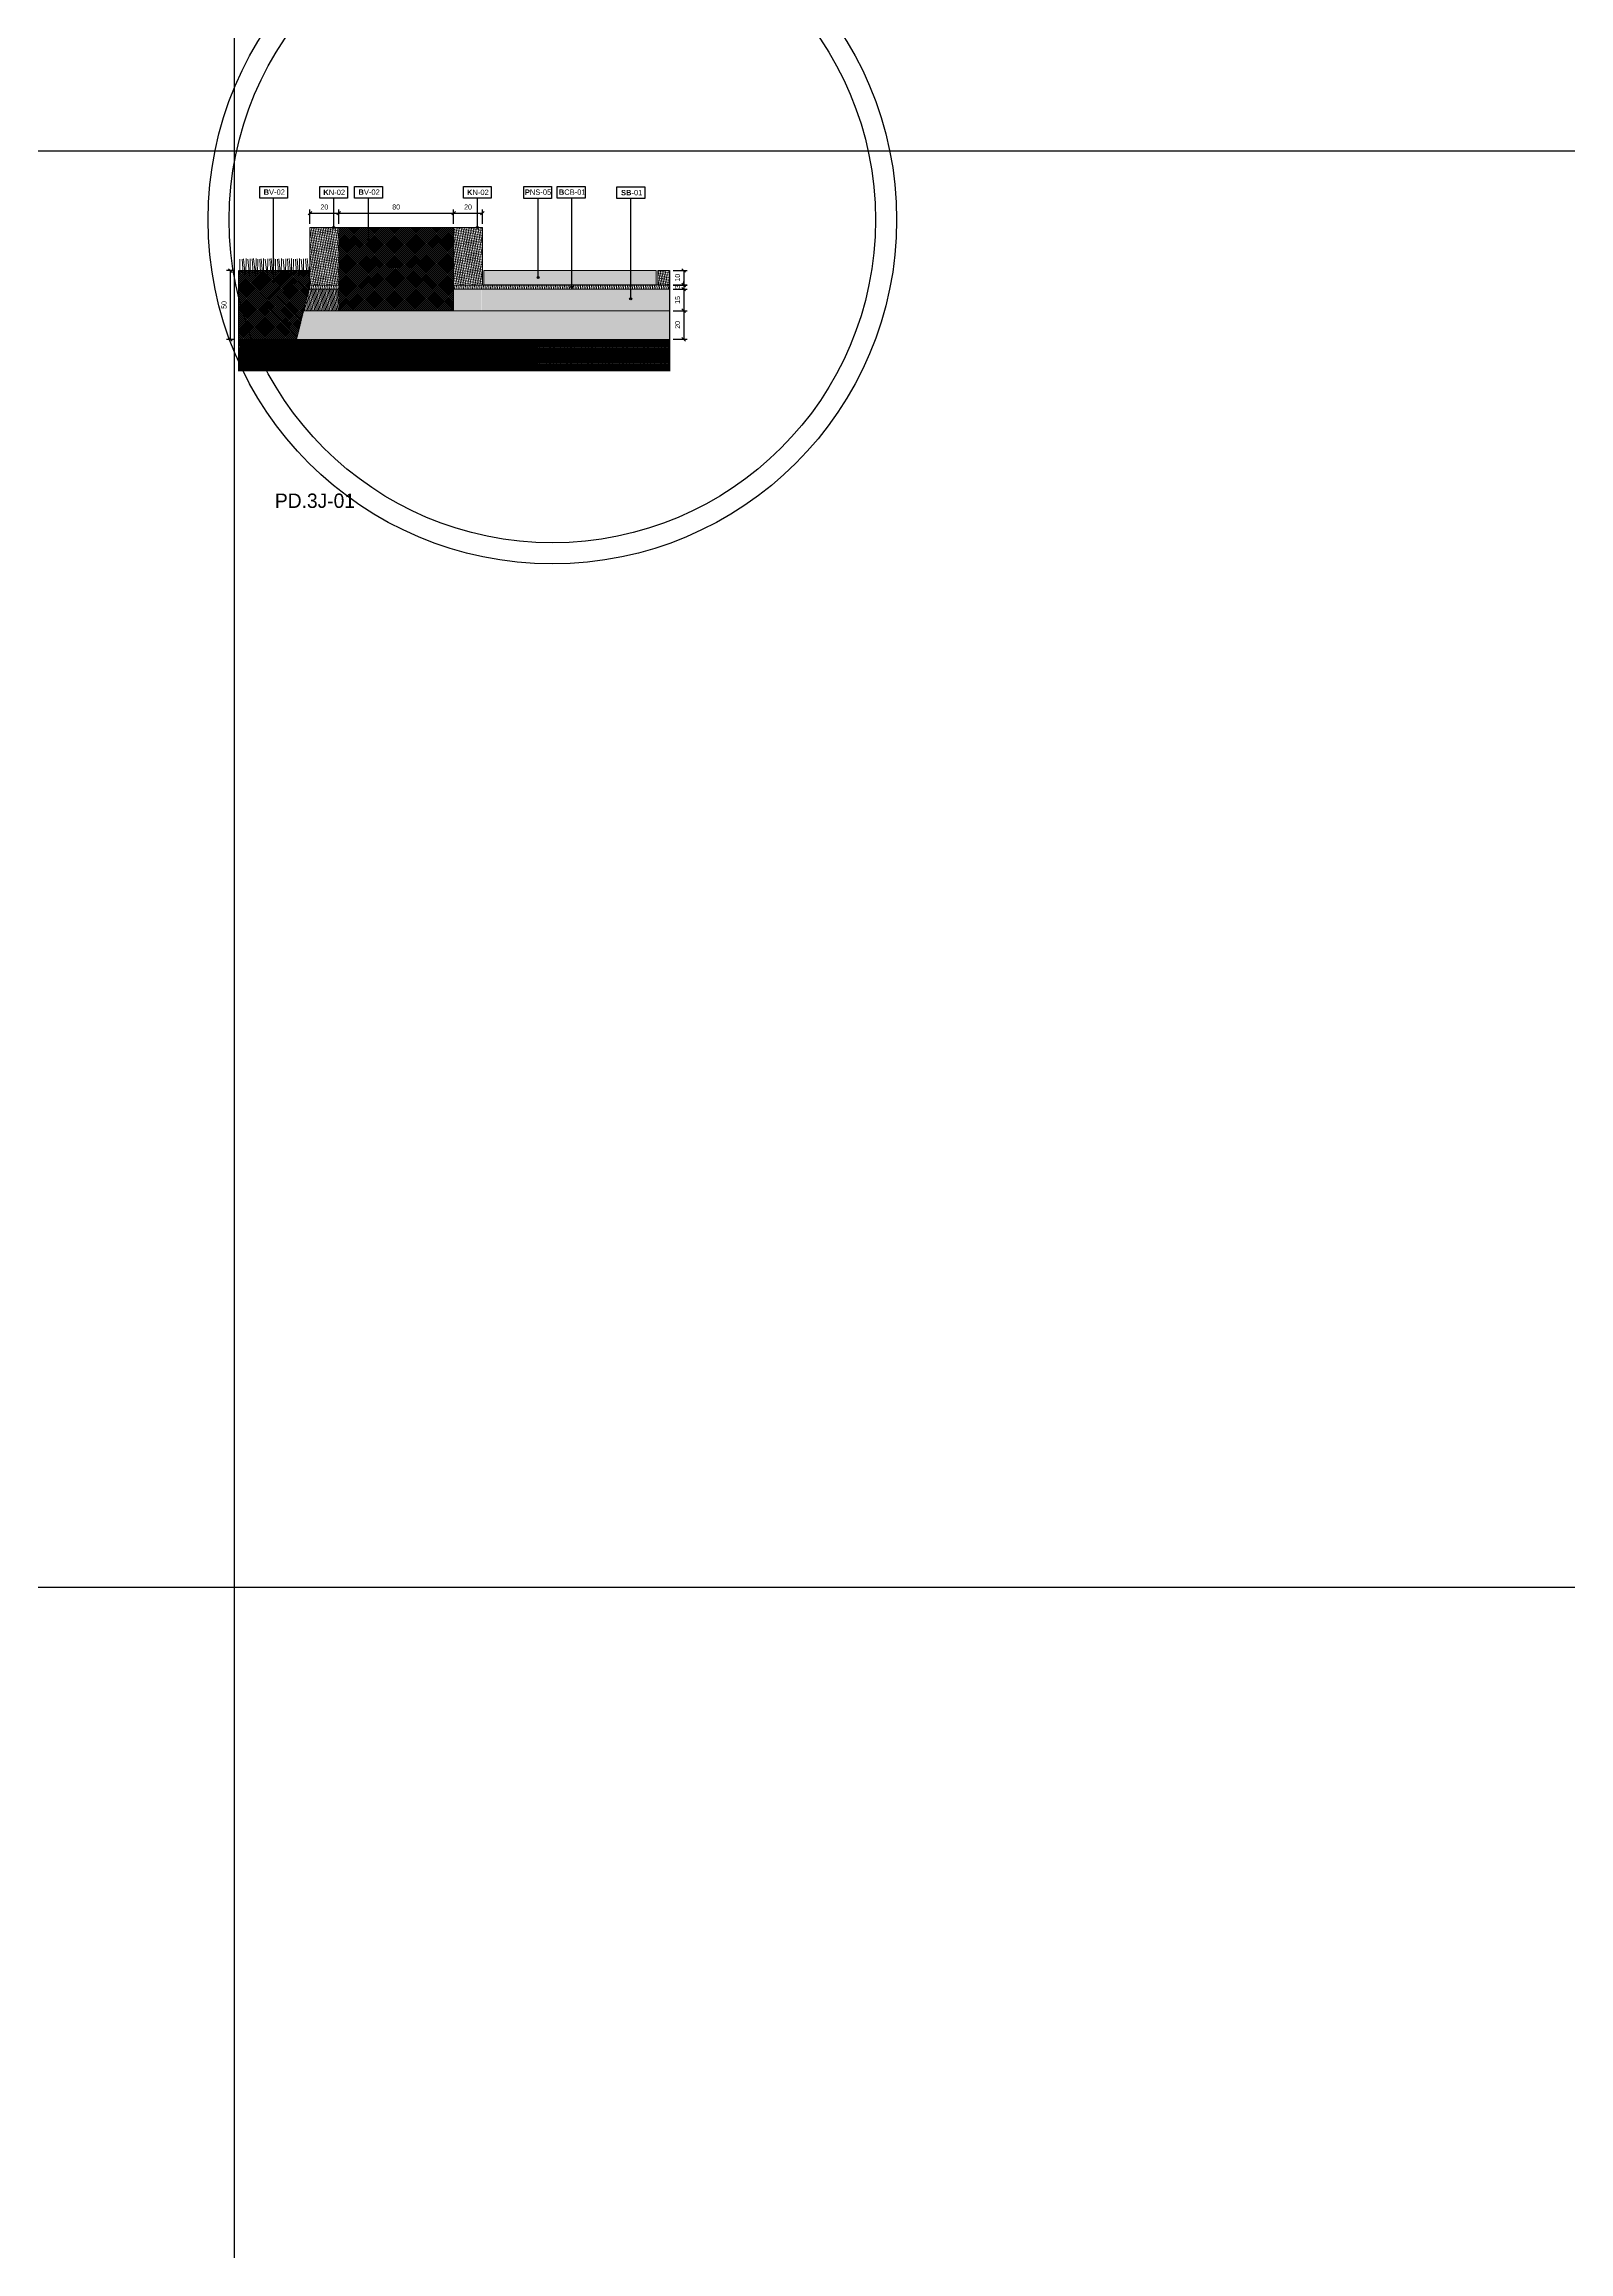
# Model space of a CAD drawing. Header units: metres. Extents: x -325 to 301, y -147 to 149.
# Drawn here: x 40.91 to 51.52, y 18.83 to 34.2 of the extents above; entities that cross this region are included whole.
import ezdxf

# ---------------------------------------------------------------- set-up
doc = ezdxf.new("R2010")
doc.units = ezdxf.units.M
doc.linetypes.add('ACAD_ISO03W100', pattern=[30, 12, -18])
doc.layers.get('Defpoints').update_dxf_attribs({"lineweight": 13})
doc.layers.add('-aux', color=50, linetype='Continuous', plot=False)
doc.layers.add('-AUX-QAD', color=5, linetype='Continuous', plot=False)
doc.layers.add('0-TX-1_25', color=7, linetype='Continuous', true_color=0x3f4f7f)
for name, color, linetype in [('02-L-Geotextile', 32, 'Continuous'), ('1-SECCIÓ', 1, 'Continuous'), ('A-KEYPLAN_HATCH', 7, 'Continuous'), ('A_TEXT_2', 7, 'Continuous'), ('EIT_3 TR terra vegetal', 45, 'Continuous')]:
    doc.layers.add(name, color=color, linetype=linetype)
for name, color, linetype, lineweight, true_color in [('03-TR-Paviment_04_Dry Meadow', 7, 'Continuous', 5, 0xd8dd88), ('03-TR-Paviment_08_Natural Stone Bleachers', 7, 'Continuous', 5, 0xafad9d), ('3-TR sorra granitica', 7, 'Continuous', 0, 0xf2dac9), ('3-TR tot_u', 7, 'Continuous', 5, 0x787878)]:
    doc.layers.add(name, color=color, linetype=linetype, lineweight=lineweight, true_color=true_color)
for name, color, linetype, lineweight in [('1-CM', 7, 'Continuous', 0), ('3-TR Formigó', 252, 'Continuous', 0), ('3-TR Seleccionat', 44, 'Continuous', 0), ('3-TR Tot-u', 37, 'Continuous', 0)]:
    doc.layers.add(name, color=color, linetype=linetype, lineweight=lineweight)
doc.styles.get("Standard").update_dxf_attribs({"font": 'arial.ttf'})
doc.styles.add('x-llegenda materials$0$ENGRAVERS', font='TT0586M.TTF')
doc.dimstyles.new('ISO-25', dxfattribs={"dimtxt": 0.1, "dimasz": 0.1, "dimexe": 0.1, "dimexo": 0.1, "dimgap": 0.1, "dimtad": 1, "dimdec": 0, "dimlfac": 100, "dimzin": 9, "dimtxsty": 'Standard', "dimblk": 'OBLIQUE', "dimcen": 0.1, "dimadec": 0, "dimazin": 0, "dimtfac": 1, "dimtdec": 0, "dimtmove": 0, "dimatfit": 3, "dimldrblk": 'OBLIQUE', "dimfxl": 1, "dimarcsym": 0})

# ---------------------------------------------------------------- blocks, each defined once
blk = doc.blocks.new('hatch keyplan 2')
at = {"layer": 'A-KEYPLAN_HATCH'}
blk.add_lwpolyline([(0, 0.0055), (0.0129, 0.0055), (0.0129, 0), (0, 0)], close=True, dxfattribs=at)
blk = doc.blocks.new('hatch keyplan')
at = {"layer": 'A-KEYPLAN_HATCH'}
blk.add_blockref('hatch keyplan 2', (1.4306, 0.8521), dxfattribs=at)
blk = doc.blocks.new('SB-01')
at = {"layer": 'A-KEYPLAN_HATCH'}
blk.add_blockref('hatch keyplan', (-1.4306, -0.8521), dxfattribs=at)
at = {"layer": 'A_TEXT_2', "insert": (-0.0008, 0.004), "char_height": 0.0025, "attachment_point": 1}
blk.add_mtext_dynamic_manual_height_columns('\\pi0.00271;{\\fArial|b1|i0|c0|p34;SB}-01', width=0.014562, gutter_width=0.015, heights=[0], dxfattribs=at)
blk = doc.blocks.new('B-CB01')
at = {"layer": 'A-KEYPLAN_HATCH'}
blk.add_blockref('hatch keyplan', (-1.4306, -0.8521), dxfattribs=at)
at = {"layer": 'A_TEXT_2', "insert": (-0.0008, 0.0041), "char_height": 0.0025, "attachment_point": 1}
blk.add_mtext_dynamic_manual_height_columns('\\pi0.00152;{\\fArial|b1|i0|c0|p34;B}CB-01', width=0.014562, gutter_width=0.015, heights=[0], dxfattribs=at)
blk = doc.blocks.new('PNS_05')
at = {"layer": 'A-KEYPLAN_HATCH', "xscale": 0.7124947396918078, "yscale": 0.7124947396918078, "zscale": 0.7124947396918078}
blk.add_blockref('hatch keyplan', (-1.01928, -0.60715), dxfattribs=at)
at = {"layer": 'A_TEXT_2', "insert": (-0.00057, 0.00291), "char_height": 0.0017812, "attachment_point": 1}
blk.add_mtext_dynamic_manual_height_columns('\\pi0.00097;{\\fArial|b1|i0|c0|p34;P}NS-05', width=0.0103753, gutter_width=0.01069, heights=[0], dxfattribs=at)
blk = doc.blocks.new('_Oblique')
at = {"color": 0, "lineweight": -2}
blk.add_line((-0.5, -0.5), (0.5, 0.5), dxfattribs=at)
blk = doc.blocks.new('*D1463')
at = {"layer": '0-TX-1_25', "color": 0, "lineweight": -2, "transparency": 16777216}
for p, q in [((45.287, 32.624), (45.385, 32.624)), ((45.36, 32.624), (45.36, 32.524)), ((45.287, 32.524), (45.385, 32.524))]:
    blk.add_line(p, q, dxfattribs=at)
at = {"layer": 'Defpoints', "color": 0, "transparency": 16777216}
for p in [(45.262, 32.624), (45.262, 32.524), (45.36, 32.524)]:
    blk.add_point(p, dxfattribs=at)
at = {"layer": '0-TX-1_25', "color": 0, "lineweight": -2, "transparency": 16777216, "xscale": 0.025, "yscale": 0.025, "zscale": 0.025}
for p, rotation in [((45.36, 32.624), 90), ((45.36, 32.524), 270)]:
    blk.add_blockref('_Oblique', p, dxfattribs=dict(at, rotation=rotation))
at = {"layer": '0-TX-1_25', "color": 0, "transparency": 16777216, "insert": (45.317, 32.574), "char_height": 0.035, "attachment_point": 5, "rotation": 90}
blk.add_mtext('10', dxfattribs=at)
blk = doc.blocks.new('*D1464')
at = {"layer": '0-TX-1_25', "color": 0, "lineweight": -2, "transparency": 16777216}
for p, q in [((45.287, 32.523), (45.385, 32.523)), ((45.287, 32.494), (45.385, 32.494)), ((45.36, 32.523), (45.36, 32.548)), ((45.36, 32.523), (45.36, 32.494)), ((45.36, 32.494), (45.36, 32.469))]:
    blk.add_line(p, q, dxfattribs=at)
at = {"layer": 'Defpoints', "color": 0, "transparency": 16777216}
for p in [(45.262, 32.523), (45.262, 32.494), (45.36, 32.494)]:
    blk.add_point(p, dxfattribs=at)
at = {"layer": '0-TX-1_25', "color": 0, "lineweight": -2, "transparency": 16777216, "xscale": 0.025, "yscale": 0.025, "zscale": 0.025}
for p, rotation in [((45.36, 32.523), 270), ((45.36, 32.494), 90)]:
    blk.add_blockref('_Oblique', p, dxfattribs=dict(at, rotation=rotation))
at = {"layer": '0-TX-1_25', "color": 0, "transparency": 16777216, "insert": (45.317, 32.509), "char_height": 0.035, "attachment_point": 5, "rotation": 90}
blk.add_mtext('3', dxfattribs=at)
blk = doc.blocks.new('*D1465')
at = {"layer": '0-TX-1_25', "color": 0, "lineweight": -2, "transparency": 16777216}
for p, q in [((45.287, 32.494), (45.385, 32.494)), ((45.36, 32.494), (45.36, 32.344)), ((45.287, 32.344), (45.385, 32.344))]:
    blk.add_line(p, q, dxfattribs=at)
at = {"layer": 'Defpoints', "color": 0, "transparency": 16777216}
for p in [(45.262, 32.494), (45.262, 32.344), (45.36, 32.344)]:
    blk.add_point(p, dxfattribs=at)
at = {"layer": '0-TX-1_25', "color": 0, "lineweight": -2, "transparency": 16777216, "xscale": 0.025, "yscale": 0.025, "zscale": 0.025}
for p, rotation in [((45.36, 32.494), 90), ((45.36, 32.344), 270)]:
    blk.add_blockref('_Oblique', p, dxfattribs=dict(at, rotation=rotation))
at = {"layer": '0-TX-1_25', "color": 0, "transparency": 16777216, "insert": (45.317, 32.419), "char_height": 0.035, "attachment_point": 5, "rotation": 90}
blk.add_mtext('15', dxfattribs=at)
blk = doc.blocks.new('*D1466')
at = {"layer": '0-TX-1_25', "color": 0, "lineweight": -2, "transparency": 16777216}
for p, q in [((45.287, 32.344), (45.385, 32.344)), ((45.36, 32.344), (45.36, 32.145)), ((45.287, 32.145), (45.385, 32.145))]:
    blk.add_line(p, q, dxfattribs=at)
at = {"layer": 'Defpoints', "color": 0, "transparency": 16777216}
for p in [(45.262, 32.344), (45.262, 32.145), (45.36, 32.145)]:
    blk.add_point(p, dxfattribs=at)
at = {"layer": '0-TX-1_25', "color": 0, "lineweight": -2, "transparency": 16777216, "xscale": 0.025, "yscale": 0.025, "zscale": 0.025}
for p, rotation in [((45.36, 32.344), 90), ((45.36, 32.145), 270)]:
    blk.add_blockref('_Oblique', p, dxfattribs=dict(at, rotation=rotation))
at = {"layer": '0-TX-1_25', "color": 0, "transparency": 16777216, "insert": (45.317, 32.245), "char_height": 0.035, "attachment_point": 5, "rotation": 90}
blk.add_mtext('20', dxfattribs=at)
blk = doc.blocks.new('POINT')
at = {"layer": '0-TX-1_25'}
h = blk.add_hatch(dxfattribs=at)
h.set_pattern_fill('ANGLE', color=256)
h.set_pattern_definition([(0, (-83.747, -12.726), (0, 6.985), [5.08, -1.905]), (90, (-83.747, -12.726), (-6.985, 4e-16), [5.08, -1.905])])
edge = h.paths.add_edge_path()
edge.add_arc((0, 0), 0.0075, 0, 360)
h = blk.add_hatch(color=256, dxfattribs=at)
h.dxf.hatch_style = 1
edge = h.paths.add_edge_path()
edge.add_arc((0, 0), 0.0075, 0, 360)
blk.add_circle((0, 0), 0.0075, dxfattribs=at)
blk = doc.blocks.new('KN02')
at = {"layer": '03-TR-Paviment_08_Natural Stone Bleachers'}
h = blk.add_hatch(dxfattribs=at)
h.set_pattern_fill('DASH', color=256, scale=0.002611, angle=233, style=0, double=1)
h.set_pattern_definition([(233, (-151.744227, -124.74782), (0.0016315323, -0.0116089556), [0.0082894435, -0.0082894435])])
h.paths.add_polyline_path([(0, 0.4), (0, 0), (0.2, 0.001), (0.2, 0.4)])
at = {"layer": '1-CM'}
blk.add_lwpolyline([(0.2, 0), (0.2, 0.4), (0, 0.4), (0, 0)], close=True, dxfattribs=at)
blk = doc.blocks.new('*D1468')
at = {"layer": '0-TX-1_25', "color": 0, "lineweight": -2, "transparency": 16777216}
for p, q in [((42.237, 32.623), (42.179, 32.623)), ((42.204, 32.623), (42.204, 32.144)), ((42.237, 32.144), (42.179, 32.144))]:
    blk.add_line(p, q, dxfattribs=at)
at = {"layer": 'Defpoints', "color": 0, "transparency": 16777216}
for p in [(42.262, 32.623), (42.204, 32.144), (42.262, 32.144)]:
    blk.add_point(p, dxfattribs=at)
at = {"layer": '0-TX-1_25', "color": 0, "lineweight": -2, "transparency": 16777216, "xscale": 0.025, "yscale": 0.025, "zscale": 0.025}
for p, rotation in [((42.204, 32.623), 90), ((42.204, 32.144), 270)]:
    blk.add_blockref('_Oblique', p, dxfattribs=dict(at, rotation=rotation))
at = {"layer": '0-TX-1_25', "color": 0, "transparency": 16777216, "insert": (42.161, 32.384), "char_height": 0.035, "attachment_point": 5, "rotation": 90}
blk.add_mtext('50', dxfattribs=at)
blk = doc.blocks.new('*D1469')
at = {"layer": '0-TX-1_25', "color": 0, "lineweight": -2, "transparency": 16777216}
for p, q in [((42.759, 32.948), (42.759, 33.048)), ((42.759, 33.023), (42.959, 33.023)), ((42.959, 32.948), (42.959, 33.048))]:
    blk.add_line(p, q, dxfattribs=at)
at = {"layer": 'Defpoints', "color": 0, "transparency": 16777216}
for p in [(42.759, 32.923), (42.959, 33.023), (42.959, 32.923)]:
    blk.add_point(p, dxfattribs=at)
at = {"layer": '0-TX-1_25', "color": 0, "lineweight": -2, "transparency": 16777216, "xscale": 0.025, "yscale": 0.025, "zscale": 0.025, "rotation": 180}
blk.add_blockref('_Oblique', (42.759, 33.023), dxfattribs=at)
at = {"layer": '0-TX-1_25', "color": 0, "lineweight": -2, "transparency": 16777216, "xscale": 0.025, "yscale": 0.025, "zscale": 0.025}
blk.add_blockref('_Oblique', (42.959, 33.023), dxfattribs=at)
at = {"layer": '0-TX-1_25', "color": 0, "transparency": 16777216, "insert": (42.859, 33.066), "char_height": 0.035, "attachment_point": 5}
blk.add_mtext('20', dxfattribs=at)
blk = doc.blocks.new('*D1470')
at = {"layer": '0-TX-1_25', "color": 0, "lineweight": -2, "transparency": 16777216}
for p, q in [((42.959, 32.948), (42.959, 33.048)), ((42.959, 33.023), (43.759, 33.023)), ((43.759, 32.948), (43.759, 33.048))]:
    blk.add_line(p, q, dxfattribs=at)
at = {"layer": 'Defpoints', "color": 0, "transparency": 16777216}
for p in [(42.959, 32.923), (43.759, 33.023), (43.759, 32.923)]:
    blk.add_point(p, dxfattribs=at)
at = {"layer": '0-TX-1_25', "color": 0, "lineweight": -2, "transparency": 16777216, "xscale": 0.025, "yscale": 0.025, "zscale": 0.025, "rotation": 180}
blk.add_blockref('_Oblique', (42.959, 33.023), dxfattribs=at)
at = {"layer": '0-TX-1_25', "color": 0, "lineweight": -2, "transparency": 16777216, "xscale": 0.025, "yscale": 0.025, "zscale": 0.025}
blk.add_blockref('_Oblique', (43.759, 33.023), dxfattribs=at)
at = {"layer": '0-TX-1_25', "color": 0, "transparency": 16777216, "insert": (43.359, 33.066), "char_height": 0.035, "attachment_point": 5}
blk.add_mtext('80', dxfattribs=at)
blk = doc.blocks.new('*D1471')
at = {"layer": '0-TX-1_25', "color": 0, "lineweight": -2, "transparency": 16777216}
for p, q in [((43.759, 32.948), (43.759, 33.048)), ((43.759, 33.023), (43.959, 33.023)), ((43.959, 32.948), (43.959, 33.048))]:
    blk.add_line(p, q, dxfattribs=at)
at = {"layer": 'Defpoints', "color": 0, "transparency": 16777216}
for p in [(43.759, 32.923), (43.959, 33.023), (43.959, 32.923)]:
    blk.add_point(p, dxfattribs=at)
at = {"layer": '0-TX-1_25', "color": 0, "lineweight": -2, "transparency": 16777216, "xscale": 0.025, "yscale": 0.025, "zscale": 0.025, "rotation": 180}
blk.add_blockref('_Oblique', (43.759, 33.023), dxfattribs=at)
at = {"layer": '0-TX-1_25', "color": 0, "lineweight": -2, "transparency": 16777216, "xscale": 0.025, "yscale": 0.025, "zscale": 0.025}
blk.add_blockref('_Oblique', (43.959, 33.023), dxfattribs=at)
at = {"layer": '0-TX-1_25', "color": 0, "transparency": 16777216, "insert": (43.859, 33.066), "char_height": 0.035, "attachment_point": 5}
blk.add_mtext('20', dxfattribs=at)
blk = doc.blocks.new('KN_02')
at = {"layer": 'A-KEYPLAN_HATCH'}
blk.add_lwpolyline([(0, 0.0039), (0.00917, 0.0039), (0.00917, 0), (0, 0)], close=True, dxfattribs=at)
at = {"layer": 'A_TEXT_2', "insert": (-0.00057, 0.00286), "char_height": 0.0017812, "attachment_point": 1}
blk.add_mtext_dynamic_manual_height_columns('\\pi0.00175;{\\fArial|b1|i0|c0|p34;K}N-02', width=0.0103753, gutter_width=0.01069, heights=[0], dxfattribs=at)
blk = doc.blocks.new('B-V02')
at = {"layer": 'A-KEYPLAN_HATCH'}
blk.add_blockref('hatch keyplan', (-1.4306, -0.8521), dxfattribs=at)
at = {"layer": 'A_TEXT_2', "insert": (-0.0008, 0.0041), "char_height": 0.0025, "attachment_point": 1}
blk.add_mtext_dynamic_manual_height_columns('\\pi0.00255;{\\fArial|b1|i0|c0|p34;B}V-02', width=0.014562, gutter_width=0.015, heights=[0], dxfattribs=at)
blk = doc.blocks.new('*D1507')
at = {"layer": '0-TX-1_25', "color": 0, "lineweight": -2, "transparency": 16777216}
for p, q in [((125.071, 30.38), (124.976, 30.38)), ((125.001, 30.38), (125.001, 30.229)), ((124.901, 30.229), (125.026, 30.229))]:
    blk.add_line(p, q, dxfattribs=at)
at = {"layer": 'Defpoints', "color": 0, "transparency": 16777216}
for p in [(125.096, 30.38), (22.721, 30.229), (125.001, 30.229)]:
    blk.add_point(p, dxfattribs=at)
at = {"layer": '0-TX-1_25', "color": 0, "lineweight": -2, "transparency": 16777216, "xscale": 0.025, "yscale": 0.025, "zscale": 0.025}
for p, rotation in [((125.001, 30.38), 90), ((125.001, 30.229), 270)]:
    blk.add_blockref('_Oblique', p, dxfattribs=dict(at, rotation=rotation))
at = {"layer": '0-TX-1_25', "color": 0, "transparency": 16777216, "insert": (124.958, 30.304), "char_height": 0.035, "attachment_point": 5, "rotation": 90}
blk.add_mtext('15', dxfattribs=at)
blk = doc.blocks.new('*D1716')
at = {"layer": '0-TX-1_25', "color": 0, "lineweight": -2, "transparency": 16777216}
for p, q in [((22.794, 30.841), (22.669, 30.841)), ((22.694, 30.841), (22.694, 30.727)), ((22.706, 30.727), (22.669, 30.727))]:
    blk.add_line(p, q, dxfattribs=at)
at = {"layer": 'Defpoints', "color": 0, "transparency": 16777216}
for p in [(141.186, 30.841), (22.694, 30.727), (22.731, 30.727)]:
    blk.add_point(p, dxfattribs=at)
at = {"layer": '0-TX-1_25', "color": 0, "lineweight": -2, "transparency": 16777216, "xscale": 0.025, "yscale": 0.025, "zscale": 0.025}
for p, rotation in [((22.694, 30.841), 90), ((22.694, 30.727), 270)]:
    blk.add_blockref('_Oblique', p, dxfattribs=dict(at, rotation=rotation))
at = {"layer": '0-TX-1_25', "color": 0, "transparency": 16777216, "insert": (22.652, 30.784), "char_height": 0.035, "attachment_point": 5, "rotation": 90}
blk.add_mtext('11', dxfattribs=at)

msp = doc.modelspace()

# ---------------------------------------------------------------- hatches: boundary and pattern name
at = {"layer": '03-TR-Paviment_08_Natural Stone Bleachers'}
h = msp.add_hatch(dxfattribs=at)
h.set_pattern_fill('DASH', color=256, scale=0.002611, angle=233, style=0, double=1)
h.set_pattern_definition([(233, (-107.775002, -92.224494), (0.0016315323, -0.0116089556), [0.0082894435, -0.0082894435])])
h.paths.add_polyline_path([(43.971, 32.623), (43.969, 32.523), (45.169, 32.524), (45.169, 32.623)])
h = msp.add_hatch(dxfattribs=at)
h.set_pattern_fill('DASH', color=256, scale=0.002611, angle=233, style=0, double=1)
h.set_pattern_definition([(233, (-106.565002, -92.224494), (0.0016315323, -0.0116089556), [0.0082894435, -0.0082894435])])
h.paths.add_polyline_path([(45.262, 32.523), (45.262, 32.623), (45.181, 32.623), (45.179, 32.523)])
at = {"layer": '3-TR Formigó'}
h = msp.add_hatch(dxfattribs=at)
h.set_pattern_fill('ANSI31', color=256, scale=0.003, angle=234.5657, style=0)
h.set_pattern_definition([(279.5657, (42.211783, 32.290278), (0.00939256, 0.00158285), [])])
h.paths.add_polyline_path([(42.959, 32.493), (42.752, 32.493), (42.715, 32.344), (42.958, 32.344)])
at = {"layer": '3-TR Seleccionat'}
h = msp.add_hatch(dxfattribs=at)
h.set_pattern_fill('ANSI31', color=256, scale=0.002, angle=223.8682, style=0)
h.set_pattern_definition([(268.8682194564, (428180.2235726, -659389.541819), (-0.00634876117834, 0.00012542527825), [])])
h.paths.add_polyline_path([(45.262, 31.924), (45.262, 32.145), (42.262, 32.144), (42.262, 31.924)])
at = {"layer": '3-TR sorra granitica'}
h = msp.add_hatch(dxfattribs=at)
h.set_pattern_fill('LINE', color=256, scale=0.1, angle=51.1041, style=0)
h.set_pattern_definition([(86.7506083, (78.584368, 239.030301), (-0.0124799034, 0.00070852734), [])])
h.paths.add_polyline_path([(42.951, 32.504), (42.951, 32.504), (42.951, 32.523), (42.951, 32.523)], flags=16)
h.paths.add_polyline_path([(42.959, 32.493), (42.959, 32.523), (42.952, 32.523), (42.752, 32.523), (42.752, 32.493)])
h = msp.add_hatch(dxfattribs=at)
h.set_pattern_fill('LINE', color=256, scale=0.1, angle=51.1041, style=0)
h.set_pattern_definition([(86.7506083, (79.591777, 239.030702), (-0.0124799034, 0.00070852734), [])])
h.paths.add_polyline_path([(43.958, 32.504), (43.958, 32.504), (43.958, 32.524), (43.958, 32.524)], flags=16)
h.paths.add_polyline_path([(45.262, 32.494), (45.262, 32.524), (43.969, 32.524), (43.959, 32.523), (43.759, 32.523), (43.759, 32.494)])
at = {"layer": '3-TR Tot-u'}
h = msp.add_hatch(dxfattribs=at)
h.set_pattern_fill('EARTH', color=256, scale=0.005, angle=-84.0741)
h.set_pattern_definition([(275.925852, (-19.86406, -47.242747), (0.034858251, -0.028302426), [0.03175, -0.03175]), (275.925852, (-19.85222, -47.241518), (0.034858251, -0.028302426), [0.03175, -0.03175]), (275.925852, (-19.840376, -47.24029), (0.034858251, -0.028302426), [0.03175, -0.03175]), (5.925852, (-19.83602, -47.243827), (0.028302426, 0.034858251), [0.03175, -0.03175]), (5.925852, (-19.83479, -47.25567), (0.028302426, 0.034858251), [0.03175, -0.03175]), (5.925852, (-19.83356, -47.267512), (0.028302426, 0.034858251), [0.03175, -0.03175])])
h.paths.add_polyline_path([(45.262, 32.145), (45.262, 32.344), (43.954, 32.345), (42.715, 32.344), (42.666, 32.144)])
at = {"layer": '3-TR tot_u'}
h = msp.add_hatch(dxfattribs=at)
h.set_pattern_fill('AR-CONC', color=256, scale=0.00025, angle=92.9928)
h.set_pattern_definition([(142.992814, (-19.86406, -47.242747), (0.001601339, 0.045692094), [0.0047625, -0.0523875]), (87.992814, (-19.86406, -47.242747), (-0.047239044, -0.011292642), [0.00381, -0.041910146]), (193.44426, (-19.86393, -47.23894), (-0.045637704, 0.034399452), [0.004047502, -0.044522561]), (139.177014, (-19.876744, -47.24341), (0.00695794, 0.068226093), [0.00714375, -0.07858125]), (189.62837, (-19.876164, -47.237725), (-0.064870924, 0.05604051), [0.006071256, -0.0667839]), (84.176966, (-19.876744, -47.24341), (-0.064870924, 0.05604051), [0.00571499, -0.062864933]), (113.992814, (-19.873905, -47.236903), (0.023552455, 0.039186736), [0.0047625, -0.0523875]), (58.992814, (-19.873905, -47.236903), (-0.04679087, 0.013025288), [0.00381, -0.04191]), (164.44426, (-19.87194, -47.233638), (-0.023238414, 0.052212023), [0.004047502, -0.044522484]), (130.492814, (-19.864061, -47.242747), (-0.021150243, -0.000332572), [0, -0.041402, 0, -0.042545, 0, -0.04206875]), (100.492814, (-19.864061, -47.242747), (-0.02588316, 0.015374507), [0, -0.024257, 0, -0.0404495, 0, -0.01603375]), (60.492814, (-19.863322, -47.256888), (-0.000339588, 0.033926191), [0, -0.015875, 0, -0.04953, 0, -0.0657225]), (50.492814, (-19.86299, -47.26323), (-0.0082814355, 0.036649903), [0, -0.0206375, 0, -0.032893, 0, -0.0466725])])
h.paths.add_polyline_path([(43.76, 32.344), (43.758, 32.494), (43.955, 32.493), (43.955, 32.344)])
h.paths.add_polyline_path([(45.262, 32.344), (45.262, 32.494), (43.953, 32.493), (43.955, 32.493), (43.956, 32.344)])
at = {"layer": 'EIT_3 TR terra vegetal'}
h = msp.add_hatch(dxfattribs=at)
h.set_pattern_fill('_USER', color=256, scale=0.01, angle=45, style=0, double=1, pattern_type=0)
h.set_pattern_definition([(45, (419503.467902, 4594352.852624), (-0.007071067811865, 0.007071067811865), []), (135, (419503.467902, 4594352.852624), (-0.007071067811865, -0.007071067811865), [])])
h.paths.add_polyline_path([(42.959, 32.923), (42.959, 32.344), (43.363, 32.344), (43.759, 32.344), (43.759, 32.923)])
h = msp.add_hatch(dxfattribs=at)
h.set_pattern_fill('_USER', color=256, scale=0.01, angle=45, style=0, double=1, pattern_type=0)
h.set_pattern_definition([(45, (419502.770865, 4594352.652443), (-0.007071067811865, 0.007071067811865), []), (135, (419502.770865, 4594352.652443), (-0.007071067811865, -0.007071067811865), [])])
h.paths.add_polyline_path([(42.262, 32.622), (42.262, 32.144), (42.666, 32.144), (42.759, 32.523), (42.759, 32.623)])

# ---------------------------------------------------------------- linework, layer by layer
at = {"layer": '-aux'}
for points in [[(42.234, 3.457), (42.234, 133.457)], [(12.234, 33.457), (142.234, 33.457)], [(12.234, 23.457), (142.234, 23.457)]]:
    msp.add_lwpolyline(points, dxfattribs=at)
at = {"layer": '-AUX-QAD'}
for radius in [2.396, 2.249]:
    msp.add_circle((44.446, 32.977), radius, dxfattribs=at)
at = {"layer": '0-TX-1_25'}
for points in [[(42.506, 32.548), (42.506, 33.127)], [(42.924, 32.923), (42.924, 33.127)], [(43.167, 32.837), (43.167, 33.127)], [(43.924, 32.923), (43.924, 33.127)], [(44.347, 32.575), (44.347, 33.127)], [(44.581, 32.508), (44.581, 33.127)], [(44.991, 32.423), (44.991, 33.125)]]:
    msp.add_lwpolyline(points, dxfattribs=at)
at = {"layer": '02-L-Geotextile', "color": 244, "linetype": 'ACAD_ISO03W100', "ltscale": 0.002, "true_color": 0x991b1e, "const_width": 0.005}
msp.add_lwpolyline([(42.959, 32.344), (43.76, 32.344)], dxfattribs=at)
at = {"layer": '03-TR-Paviment_04_Dry Meadow'}
for p, q in [((42.272, 32.703), (42.271, 32.595)), ((42.286, 32.703), (42.293, 32.607)), ((42.297, 32.705), (42.308, 32.59)), ((42.314, 32.707), (42.313, 32.599)), ((42.326, 32.703), (42.337, 32.588)), ((42.343, 32.705), (42.342, 32.597)), ((42.357, 32.705), (42.364, 32.608)), ((42.367, 32.707), (42.379, 32.592)), ((42.385, 32.708), (42.383, 32.6)), ((42.395, 32.703), (42.394, 32.595)), ((42.409, 32.703), (42.415, 32.607)), ((42.419, 32.705), (42.431, 32.59)), ((42.436, 32.707), (42.435, 32.599)), ((42.448, 32.703), (42.46, 32.588)), ((42.466, 32.705), (42.464, 32.597)), ((42.479, 32.705), (42.486, 32.608)), ((42.49, 32.707), (42.501, 32.592)), ((42.507, 32.708), (42.506, 32.6)), ((42.519, 32.703), (42.518, 32.595)), ((42.533, 32.703), (42.539, 32.607)), ((42.543, 32.705), (42.555, 32.59)), ((42.56, 32.707), (42.559, 32.599)), ((42.572, 32.703), (42.584, 32.588)), ((42.59, 32.705), (42.588, 32.597)), ((42.603, 32.705), (42.61, 32.608)), ((42.614, 32.707), (42.625, 32.592)), ((42.631, 32.708), (42.63, 32.6)), ((42.644, 32.703), (42.643, 32.595)), ((42.658, 32.703), (42.665, 32.607)), ((42.669, 32.705), (42.68, 32.59)), ((42.686, 32.707), (42.685, 32.599)), ((42.698, 32.703), (42.709, 32.588)), ((42.715, 32.705), (42.714, 32.597)), ((42.729, 32.705), (42.736, 32.608)), ((42.739, 32.707), (42.751, 32.592)), ((42.757, 32.708), (42.755, 32.6))]:
    msp.add_line(p, q, dxfattribs=at)
at = {"layer": '1-CM'}
for p, q in [((43.985, 32.494), (45.262, 32.494)), ((43.898, 32.344), (43.759, 32.344)), ((45.262, 32.344), (43.898, 32.344)), ((45.262, 32.145), (42.262, 32.144))]:
    msp.add_line(p, q, dxfattribs=at)
for points in [[(42.959, 32.923), (43.759, 32.923)], [(42.759, 32.623), (42.262, 32.623)], [(45.262, 32.523), (45.179, 32.523), (45.179, 32.623), (45.262, 32.623)], [(42.666, 32.144), (42.759, 32.523)], [(42.759, 32.523), (42.735, 32.423)], [(42.959, 32.493), (42.752, 32.493)], [(42.959, 32.523), (42.959, 32.344)], [(43.759, 32.523), (43.759, 32.494), (43.985, 32.494)], [(43.759, 32.494), (43.759, 32.344)], [(45.262, 32.524), (43.969, 32.524)], [(43.969, 32.494), (43.985, 32.494)], [(43.985, 32.494), (45.22, 32.494)], [(42.959, 32.344), (42.715, 32.344)], [(42.959, 32.344), (43.759, 32.344)]]:
    msp.add_lwpolyline(points, dxfattribs=at)
msp.add_lwpolyline([(43.969, 32.623), (45.169, 32.623), (45.169, 32.523), (43.969, 32.523)], close=True, dxfattribs=at)
at = {"layer": '1-SECCIÓ'}
for points in [[(42.262, 32.622), (42.262, 31.924)], [(45.262, 32.624), (45.262, 31.924)]]:
    msp.add_lwpolyline(points, dxfattribs=at)

# ---------------------------------------------------------------- block references
at = {"color": 244, "true_color": 0x991b1e}
for name, p, xscale, yscale, zscale in [('KN_02', (42.827, 33.127), 21.05278751461075, 21.05278751461075, 21.05278751461075), ('KN_02', (43.827, 33.127), 21.05278751461075, 21.05278751461075, 21.05278751461075), ('PNS_05', (44.246, 33.127), 21.05278700931629, 21.05278700931629, 21.05278700931629)]:
    msp.add_blockref(name, p, dxfattribs=dict(at, xscale=xscale, yscale=yscale, zscale=zscale))
at = {"layer": '0-TX-1_25', "xscale": 15, "yscale": 15, "zscale": 15}
for name, p in [('B-V02', (42.41, 33.127)), ('B-V02', (43.07, 33.127)), ('B-CB01', (44.48, 33.127)), ('SB-01', (44.895, 33.125))]:
    msp.add_blockref(name, p, dxfattribs=at)
at = {"layer": '0-TX-1_25', "rotation": 358.8682194563586}
for p in [(42.924, 32.923), (43.924, 32.923), (43.166, 32.837), (42.506, 32.548), (44.347, 32.575), (44.581, 32.508), (44.991, 32.427)]:
    msp.add_blockref('POINT', p, dxfattribs=at)
at = {"layer": '1-CM'}
for p in [(42.759, 32.523), (43.759, 32.523)]:
    msp.add_blockref('KN02', p, dxfattribs=at)

# ---------------------------------------------------------------- texts
at = {"layer": '-aux', "insert": (42.515, 31.071), "char_height": 0.1, "width": 19.2101, "attachment_point": 1, "style": 'x-llegenda materials$0$ENGRAVERS'}
msp.add_mtext('PD.3J-01', dxfattribs=at)

# ---------------------------------------------------------------- dimensions: what is measured, and where the dimension line sits
at = {"layer": '0-TX-1_25'}
for base, p1, p2, picture, middle in [((42.959, 33.023), (42.759, 32.923), (42.959, 32.923), '*D1469', (42.859, 33.066)), ((43.759, 33.023), (42.959, 32.923), (43.759, 32.923), '*D1470', (43.359, 33.066)), ((43.959, 33.023), (43.759, 32.923), (43.959, 32.923), '*D1471', (43.859, 33.066))]:
    dim = msp.add_linear_dim(base=base, p1=p1, p2=p2, dimstyle='ISO-25', override={"dimtxt": 0.035, "dimasz": 0.025, "dimexe": 0.025, "dimexo": 0.025, "dimgap": 0.025, "dimblk1": 'Oblique', "dimblk2": 'Oblique', "dimsah": 1, "dimfxl": 0.1, "dimfxlon": 1, "dimarcsym": 1}, dxfattribs=at)
    dim.commit()
    dim.dimension.update_dxf_attribs({"geometry": picture, "text_midpoint": middle})
dim = msp.add_linear_dim(base=(42.204, 32.144), p1=(42.262, 32.623), p2=(42.262, 32.144), angle=90, text='50', dimstyle='ISO-25', override={"dimtxt": 0.035, "dimasz": 0.025, "dimexe": 0.025, "dimexo": 0.025, "dimgap": 0.025, "dimblk1": 'Oblique', "dimblk2": 'Oblique', "dimsah": 1, "dimfxl": 0.1, "dimfxlon": 1, "dimarcsym": 1}, dxfattribs=at)
dim.commit()
dim.dimension.update_dxf_attribs({"geometry": '*D1468', "text_midpoint": (42.161, 32.384)})
for base, p1, p2, picture, middle in [((45.36, 32.524), (45.262, 32.624), (45.262, 32.524), '*D1463', (45.317, 32.574)), ((45.36, 32.344), (45.262, 32.494), (45.262, 32.344), '*D1465', (45.317, 32.419)), ((45.36, 32.145), (45.262, 32.344), (45.262, 32.145), '*D1466', (45.317, 32.245)), ((22.694, 30.727), (141.186, 30.841), (22.731, 30.727), '*D1716', (22.652, 30.784)), ((125.001, 30.229), (125.096, 30.38), (22.721, 30.229), '*D1507', (124.958, 30.304))]:
    dim = msp.add_linear_dim(base=base, p1=p1, p2=p2, angle=90, dimstyle='ISO-25', override={"dimtxt": 0.035, "dimasz": 0.025, "dimexe": 0.025, "dimexo": 0.025, "dimgap": 0.025, "dimblk1": 'Oblique', "dimblk2": 'Oblique', "dimsah": 1, "dimfxl": 0.1, "dimfxlon": 1, "dimarcsym": 1}, dxfattribs=at)
    dim.commit()
    dim.dimension.update_dxf_attribs({"geometry": picture, "text_midpoint": middle})
dim = msp.add_linear_dim(base=(45.36, 32.494), p1=(45.262, 32.523), p2=(45.262, 32.494), angle=90, dimstyle='ISO-25', override={"dimtxt": 0.035, "dimasz": 0.025, "dimexe": 0.025, "dimexo": 0.025, "dimgap": 0.025, "dimblk1": 'Oblique', "dimblk2": 'Oblique', "dimsah": 1, "dimfxl": 0.1, "dimfxlon": 1, "dimarcsym": 1}, dxfattribs=at)
dim.commit()
dim.dimension.update_dxf_attribs({"geometry": '*D1464', "text_midpoint": (45.36, 32.509), "dimtype": 160})

doc.saveas('drawing.dxf')
